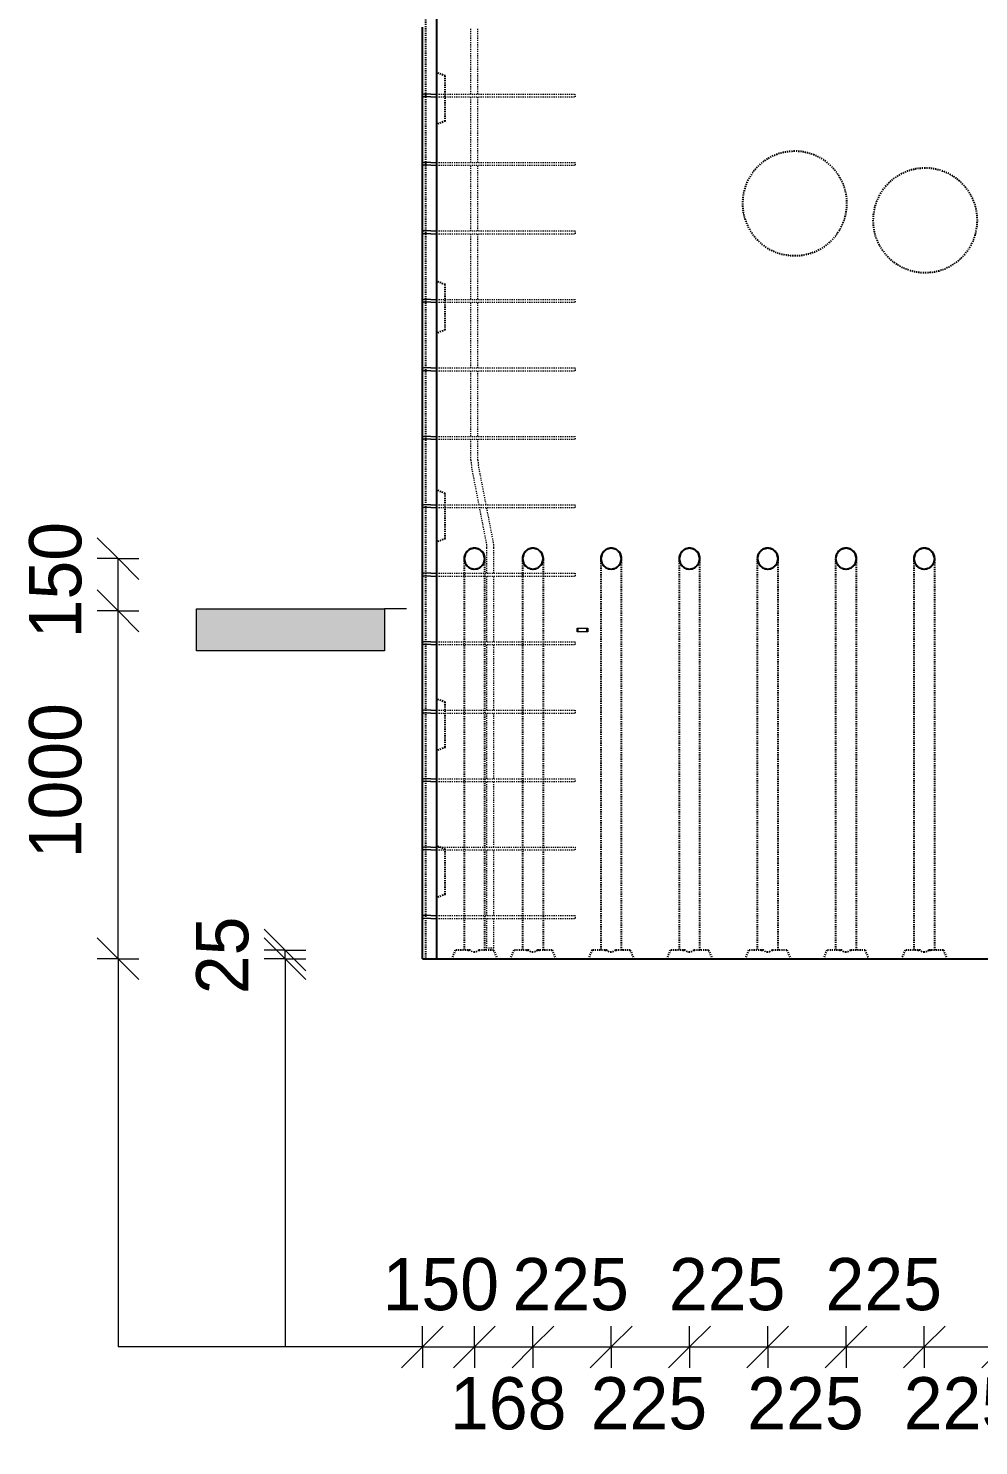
# Model space of a CAD drawing. Header units: millimetres. Extents: x -9471 to 9984, y -2794 to 13196.
# Drawn here: x -3871 to -1140, y -2794 to 1279 of the extents above; entities that cross this region are included whole.
import ezdxf

# ---------------------------------------------------------------- set-up
doc = ezdxf.new("R2010")
doc.units = ezdxf.units.MM
doc.linetypes.add('Dash', pattern=[6.36, 3.18, -3.18])
for name, color, linetype, lineweight in [('A-ANNO-DIMS', 211, 'Continuous', 9), ('A-ANNO-DIMS-60', 211, 'Continuous', 9), ('A-DETL-MBND', 5, 'Continuous', 18), ('A-GENM', 13, 'Continuous', 18), ('A-WALL', 113, 'Continuous', 25), ('A-WALL-HDLN', 110, 'Dash', 25), ('G-ANNO-SYMB', 111, 'Continuous', 9), ('S-RBAR', 171, 'Continuous', 18)]:
    doc.layers.add(name, color=color, linetype=linetype, lineweight=lineweight)
doc.styles.add('Nirmala UI Semilight', font='NirmalaS.ttf', dxfattribs={"height": 150})
doc.dimstyles.new('Arrow_Filled_-_2_5_NI_UI', dxfattribs={"dimscale": 304.8, "dimtxt": 157.104592, "dimasz": 0.393701, "dimexe": 0.19685, "dimexo": 0.0625, "dimgap": 0.19685, "dimtad": 1, "dimdec": 0, "dimzin": 0, "dimdsep": 46, "dimtxsty": 'Nirmala UI Semilight', "dimblk1": 'OBLIQUE', "dimblk2": 'OBLIQUE', "dimsah": 1, "dimcen": 0.09, "dimazin": 0, "dimtfac": 1, "dimtdec": 4, "dimtix": 1, "dimtmove": 2, "dimatfit": 3, "dimfxl": 0.19685, "dimfxlon": 1, "dimtvp": 1, "dimtolj": 1, "dimtzin": 0, "dimarcsym": 2})
doc.dimstyles.new('Arrow_Filled_-_2_5_NI_UI_1', dxfattribs={"dimscale": 304.8, "dimtxt": 157.104592, "dimasz": 0.393701, "dimexe": 0.19685, "dimexo": 0.0625, "dimgap": 0.19685, "dimtad": 1, "dimdec": 0, "dimzin": 0, "dimdsep": 46, "dimtxsty": 'Nirmala UI Semilight', "dimblk1": 'OBLIQUE', "dimblk2": 'OBLIQUE', "dimsah": 1, "dimcen": 0.09, "dimazin": 0, "dimtfac": 1, "dimtdec": 4, "dimtix": 1, "dimtmove": 0, "dimatfit": 3, "dimfxl": 0.19685, "dimfxlon": 1, "dimtvp": 1, "dimtolj": 1, "dimtzin": 0, "dimarcsym": 2})

# ---------------------------------------------------------------- blocks, each defined once
blk = doc.blocks.new('RR spread anchor face based - RR-SA-2_5-150-1876458-Elevation Front')
at = {"layer": 'A-GENM'}
for p, q in [((-1003.5, 6759.9), (-1001, 6759.9)), ((-1003.5, 6749.9), (-1003.5, 6759.9)), ((-1001, 6749.9), (-1003.5, 6749.9)), ((-1001, 6759.9), (-976, 6759.9)), ((-1001, 6749.9), (-1001, 6759.9)), ((-976, 6749.9), (-1001, 6749.9)), ((-976, 6759.9), (-973.5, 6759.9)), ((-976, 6749.9), (-976, 6759.9)), ((-973.5, 6749.9), (-976, 6749.9)), ((-973.5, 6759.9), (-973.5, 6749.9))]:
    blk.add_line(p, q, dxfattribs=at)
blk = doc.blocks.new('Detail View - M_Section Tail - Filled Horizontal-14034-Elevation Front')
at = {"layer": 'G-ANNO-SYMB'}
blk.add_hatch(color=256, dxfattribs=at).paths.add_polyline_path([(-2847.5, -509.7), (-2847.5, -389.7), (-3387.5, -389.7), (-3387.5, -509.7)])
for p, q in [((-3387.5, -509.7), (-3387.5, -389.7)), ((-3387.5, -389.7), (-2847.5, -389.7)), ((-2847.5, -389.7), (-2847.5, -509.7)), ((-2847.5, -509.7), (-3387.5, -509.7))]:
    blk.add_line(p, q, dxfattribs=at)
blk = doc.blocks.new('DIMBLOCK1-Elevation Front')
at = {"layer": 'A-ANNO-DIMS-60'}
for p, q in [((-2738.5, -2510.8), (-2678.5, -2450.8)), ((-2738.5, -2510.8), (-2738.5, -2450.8)), ((-2589, -2510.8), (-2529, -2450.8)), ((-2589, -2510.8), (-2589, -2450.8)), ((-2738.5, -2510.8), (-2798.5, -2570.8)), ((-2738.5, -2510.8), (-2589, -2510.8)), ((-2738.5, -2510.8), (-2738.5, -2570.8)), ((-2589, -2510.8), (-2649, -2570.8)), ((-2589, -2510.8), (-2589, -2570.8))]:
    blk.add_line(p, q, dxfattribs=at)
at = {"layer": 'A-ANNO-DIMS-60', "color": 0, "insert": (-2853.1, -2255.1), "char_height": 150, "width": 370.196, "attachment_point": 1, "line_spacing_factor": 1.142579, "style": 'Nirmala UI Semilight'}
blk.add_mtext('150', dxfattribs=at)
blk = doc.blocks.new('_Oblique')
at = {"color": 0, "linetype": 'ByBlock', "lineweight": -2}
blk.add_line((-0.5, -0.5), (0.5, 0.5), dxfattribs=at)
blk = doc.blocks.new('DIMBLOCK2-Elevation Front')
at = {"layer": 'A-ANNO-DIMS-60'}
for p, q in [((-2589, -2510.8), (-2529, -2450.8)), ((-2589, -2510.8), (-2589, -2450.8)), ((-2421, -2510.8), (-2361, -2450.8)), ((-2421, -2510.8), (-2421, -2450.8)), ((-2589, -2510.8), (-2649, -2570.8)), ((-2589, -2510.8), (-2421, -2510.8)), ((-2589, -2510.8), (-2589, -2570.8)), ((-2421, -2510.8), (-2481, -2570.8)), ((-2421, -2510.8), (-2421, -2570.8))]:
    blk.add_line(p, q, dxfattribs=at)
at = {"layer": 'A-ANNO-DIMS-60', "color": 0, "insert": (-2659.3, -2597.5), "char_height": 150, "width": 370.196, "attachment_point": 1, "line_spacing_factor": 1.142579, "style": 'Nirmala UI Semilight'}
blk.add_mtext('168', dxfattribs=at)
blk = doc.blocks.new('DIMBLOCK3-Elevation Front')
at = {"layer": 'A-ANNO-DIMS-60'}
for p, q in [((-2421, -2510.8), (-2361, -2450.8)), ((-2421, -2510.8), (-2421, -2450.8)), ((-2196, -2510.8), (-2136, -2450.8)), ((-2196, -2510.8), (-2196, -2450.8)), ((-2421, -2510.8), (-2481, -2570.8)), ((-2421, -2510.8), (-2196, -2510.8)), ((-2421, -2510.8), (-2421, -2570.8)), ((-2196, -2510.8), (-2256, -2570.8)), ((-2196, -2510.8), (-2196, -2570.8))]:
    blk.add_line(p, q, dxfattribs=at)
at = {"layer": 'A-ANNO-DIMS-60', "color": 0, "insert": (-2479.9, -2255.1), "char_height": 150, "width": 411.328, "attachment_point": 1, "line_spacing_factor": 1.142579, "style": 'Nirmala UI Semilight'}
blk.add_mtext('225', dxfattribs=at)
blk = doc.blocks.new('DIMBLOCK4-Elevation Front')
at = {"layer": 'A-ANNO-DIMS-60'}
for p, q in [((-2196, -2510.8), (-2136, -2450.8)), ((-2196, -2510.8), (-2196, -2450.8)), ((-1971, -2510.8), (-1911, -2450.8)), ((-1971, -2510.8), (-1971, -2450.8)), ((-2196, -2510.8), (-2256, -2570.8)), ((-2196, -2510.8), (-1971, -2510.8)), ((-2196, -2510.8), (-2196, -2570.8)), ((-1971, -2510.8), (-2031, -2570.8)), ((-1971, -2510.8), (-1971, -2570.8))]:
    blk.add_line(p, q, dxfattribs=at)
at = {"layer": 'A-ANNO-DIMS-60', "color": 0, "insert": (-2254.9, -2597.5), "char_height": 150, "width": 411.328, "attachment_point": 1, "line_spacing_factor": 1.142579, "style": 'Nirmala UI Semilight'}
blk.add_mtext('225', dxfattribs=at)
blk = doc.blocks.new('DIMBLOCK5-Elevation Front')
at = {"layer": 'A-ANNO-DIMS-60'}
for p, q in [((-1971, -2510.8), (-1911, -2450.8)), ((-1971, -2510.8), (-1971, -2450.8)), ((-1746, -2510.8), (-1686, -2450.8)), ((-1746, -2510.8), (-1746, -2450.8)), ((-1971, -2510.8), (-2031, -2570.8)), ((-1971, -2510.8), (-1746, -2510.8)), ((-1971, -2510.8), (-1971, -2570.8)), ((-1746, -2510.8), (-1806, -2570.8)), ((-1746, -2510.8), (-1746, -2570.8))]:
    blk.add_line(p, q, dxfattribs=at)
at = {"layer": 'A-ANNO-DIMS-60', "color": 0, "insert": (-2029.9, -2255.1), "char_height": 150, "width": 411.328, "attachment_point": 1, "line_spacing_factor": 1.142579, "style": 'Nirmala UI Semilight'}
blk.add_mtext('225', dxfattribs=at)
blk = doc.blocks.new('DIMBLOCK6-Elevation Front')
at = {"layer": 'A-ANNO-DIMS-60'}
for p, q in [((-1746, -2510.8), (-1686, -2450.8)), ((-1746, -2510.8), (-1746, -2450.8)), ((-1521, -2510.8), (-1461, -2450.8)), ((-1521, -2510.8), (-1521, -2450.8)), ((-1746, -2510.8), (-1806, -2570.8)), ((-1746, -2510.8), (-1521, -2510.8)), ((-1746, -2510.8), (-1746, -2570.8)), ((-1521, -2510.8), (-1581, -2570.8)), ((-1521, -2510.8), (-1521, -2570.8))]:
    blk.add_line(p, q, dxfattribs=at)
at = {"layer": 'A-ANNO-DIMS-60', "color": 0, "insert": (-1804.9, -2597.5), "char_height": 150, "width": 411.328, "attachment_point": 1, "line_spacing_factor": 1.142579, "style": 'Nirmala UI Semilight'}
blk.add_mtext('225', dxfattribs=at)
blk = doc.blocks.new('DIMBLOCK7-Elevation Front')
at = {"layer": 'A-ANNO-DIMS-60'}
for p, q in [((-1521, -2510.8), (-1461, -2450.8)), ((-1521, -2510.8), (-1521, -2450.8)), ((-1296, -2510.8), (-1236, -2450.8)), ((-1296, -2510.8), (-1296, -2450.8)), ((-1521, -2510.8), (-1581, -2570.8)), ((-1521, -2510.8), (-1296, -2510.8)), ((-1521, -2510.8), (-1521, -2570.8)), ((-1296, -2510.8), (-1356, -2570.8)), ((-1296, -2510.8), (-1296, -2570.8))]:
    blk.add_line(p, q, dxfattribs=at)
at = {"layer": 'A-ANNO-DIMS-60', "color": 0, "insert": (-1579.9, -2255.1), "char_height": 150, "width": 411.328, "attachment_point": 1, "line_spacing_factor": 1.142579, "style": 'Nirmala UI Semilight'}
blk.add_mtext('225', dxfattribs=at)
blk = doc.blocks.new('DIMBLOCK8-Elevation Front')
at = {"layer": 'A-ANNO-DIMS-60'}
for p, q in [((-1296, -2510.8), (-1236, -2450.8)), ((-1296, -2510.8), (-1296, -2450.8)), ((-1071, -2510.8), (-1011, -2450.8)), ((-1071, -2510.8), (-1071, -2450.8)), ((-1296, -2510.8), (-1356, -2570.8)), ((-1296, -2510.8), (-1071, -2510.8)), ((-1296, -2510.8), (-1296, -2570.8)), ((-1071, -2510.8), (-1131, -2570.8)), ((-1071, -2510.8), (-1071, -2570.8))]:
    blk.add_line(p, q, dxfattribs=at)
at = {"layer": 'A-ANNO-DIMS-60', "color": 0, "insert": (-1354.9, -2597.5), "char_height": 150, "width": 411.328, "attachment_point": 1, "line_spacing_factor": 1.142579, "style": 'Nirmala UI Semilight'}
blk.add_mtext('225', dxfattribs=at)
blk = doc.blocks.new('DIMBLOCK12-Elevation Front')
at = {"layer": 'A-ANNO-DIMS-60'}
for p, q in [((-3133.3, -1370), (-3193.3, -1310)), ((-3133.3, -1395), (-3193.3, -1335)), ((-3133.3, -1370), (-3193.3, -1370)), ((-3133.3, -1395), (-3133.3, -1370)), ((-3133.3, -1370), (-3073.3, -1430)), ((-3133.3, -1370), (-3073.3, -1370)), ((-3133.3, -1395), (-3193.3, -1395)), ((-3133.3, -1395), (-3073.3, -1455)), ((-3133.3, -1395), (-3073.3, -1395))]:
    blk.add_line(p, q, dxfattribs=at)
at = {"layer": 'A-ANNO-DIMS-60', "color": 0, "insert": (-3389, -1496.8), "char_height": 150, "width": 274.219, "attachment_point": 1, "rotation": 90, "line_spacing_factor": 1.142579, "style": 'Nirmala UI Semilight'}
blk.add_mtext('25', dxfattribs=at)
blk = doc.blocks.new('DIMBLOCK13-Elevation Front')
at = {"layer": 'A-ANNO-DIMS-60'}
for p, q in [((-3613.3, -395), (-3673.3, -335)), ((-3613.3, -395), (-3673.3, -395)), ((-3613.3, -1395), (-3613.3, -395)), ((-3613.3, -395), (-3553.3, -455)), ((-3613.3, -395), (-3553.3, -395)), ((-3613.3, -1395), (-3673.3, -1335)), ((-3613.3, -1395), (-3673.3, -1395)), ((-3613.3, -1395), (-3553.3, -1455)), ((-3613.3, -1395), (-3553.3, -1395))]:
    blk.add_line(p, q, dxfattribs=at)
at = {"layer": 'A-ANNO-DIMS-60', "color": 0, "insert": (-3869, -1106.4), "char_height": 150, "width": 507.305, "attachment_point": 1, "rotation": 90, "line_spacing_factor": 1.142579, "style": 'Nirmala UI Semilight'}
blk.add_mtext('1000', dxfattribs=at)
blk = doc.blocks.new('DIMBLOCK14-Elevation Front')
at = {"layer": 'A-ANNO-DIMS-60'}
for p, q in [((-3613.3, -245), (-3673.3, -185)), ((-3613.3, -245), (-3673.3, -245)), ((-3613.3, -395), (-3613.3, -245)), ((-3613.3, -245), (-3553.3, -305)), ((-3613.3, -245), (-3553.3, -245)), ((-3613.3, -395), (-3673.3, -335)), ((-3613.3, -395), (-3673.3, -395)), ((-3613.3, -395), (-3553.3, -455)), ((-3613.3, -395), (-3553.3, -395))]:
    blk.add_line(p, q, dxfattribs=at)
at = {"layer": 'A-ANNO-DIMS-60', "color": 0, "insert": (-3869, -474.2), "char_height": 150, "width": 370.196, "attachment_point": 1, "rotation": 90, "line_spacing_factor": 1.142579, "style": 'Nirmala UI Semilight'}
blk.add_mtext('150', dxfattribs=at)

msp = doc.modelspace()

# ---------------------------------------------------------------- linework, layer by layer
at = {"layer": 'A-DETL-MBND'}
for p, q in [((-3613.3, -1395), (-3613.3, -2510.8)), ((-3133.3, -1395), (-3133.3, -2510.8)), ((-2738.5, -2510.8), (-3613.3, -2510.8))]:
    msp.add_line(p, q, dxfattribs=at)
at = {"layer": 'A-WALL'}
for p, q in [((-2698.5, 7060), (-2698.5, -1395)), ((-2738.5, 1086.7), (-2738.5, 1282.7)), ((-2738.5, 889.9), (-2738.5, 1086)), ((-2738.5, 693.2), (-2738.5, 889.2)), ((-2738.5, 496.4), (-2738.5, 692.4)), ((-2738.5, 299.6), (-2738.5, 495.6)), ((-2738.5, 102.8), (-2738.5, 298.8)), ((-2738.5, -94), (-2738.5, 102.1)), ((-2738.5, -290.7), (-2738.5, -94.7)), ((-2738.5, -487.5), (-2738.5, -291.5)), ((-2738.5, -684.3), (-2738.5, -488.3)), ((-2738.5, -881.1), (-2738.5, -685)), ((-2738.5, -1077.8), (-2738.5, -881.8)), ((-2738.5, -1274.6), (-2738.5, -1078.6)), ((-2738.5, -1395), (-2738.5, -1275.4)), ((-2738.5, -1395), (-528.5, -1395))]:
    msp.add_line(p, q, dxfattribs=at)
at = {"layer": 'A-WALL', "flags": 128}
for points in [[(-2589, -215), (-2604.1, -219), (-2615.1, -230.1), (-2619, -245)], [(-2559, -245), (-2563.1, -230), (-2574.1, -219), (-2589, -215)], [(-2421, -215), (-2436.1, -219), (-2447.1, -230.1), (-2451, -245)], [(-2391, -245), (-2395.1, -230), (-2406.1, -219), (-2421, -215)], [(-2196, -215), (-2211.1, -219), (-2222.1, -230.1), (-2226, -245)], [(-2166, -245), (-2170.1, -230), (-2181.1, -219), (-2196, -215)], [(-1971, -215), (-1986.1, -219), (-1997.1, -230.1), (-2001, -245)], [(-1941, -245), (-1945.1, -230), (-1956.1, -219), (-1971, -215)], [(-1746, -215), (-1761.1, -219), (-1772.1, -230.1), (-1776, -245)], [(-1716, -245), (-1720.1, -230), (-1731.1, -219), (-1746, -215)], [(-1521, -215), (-1536.1, -219), (-1547.1, -230.1), (-1551, -245)], [(-1491, -245), (-1495.1, -230), (-1506.1, -219), (-1521, -215)], [(-1296, -215), (-1311.1, -219), (-1322.1, -230.1), (-1326, -245)], [(-1266, -245), (-1270.1, -230), (-1281.1, -219), (-1296, -215)], [(-2619, -245), (-2615, -260), (-2604, -271), (-2589, -275)], [(-2589, -275), (-2574, -271), (-2563, -259.9), (-2559, -245)], [(-2559, -250.7), (-2559, -245.1), (-2559, -245)], [(-2451, -245), (-2447, -260), (-2436, -271), (-2421, -275)], [(-2421, -275), (-2406, -271), (-2395, -259.9), (-2391, -245)], [(-2391, -250.7), (-2391, -245.1), (-2391, -245)], [(-2226, -245), (-2222, -260), (-2211, -271), (-2196, -275)], [(-2196, -275), (-2181, -271), (-2170, -259.9), (-2166, -245)], [(-2166, -250.7), (-2166, -245.1), (-2166, -245)], [(-2001, -245), (-1997, -260), (-1986, -271), (-1971, -275)], [(-1971, -275), (-1956, -271), (-1945, -259.9), (-1941, -245)], [(-1941, -250.7), (-1941, -245.1), (-1941, -245)], [(-1776, -245), (-1772, -260), (-1761, -271), (-1746, -275)], [(-1746, -275), (-1731, -271), (-1720, -259.9), (-1716, -245)], [(-1716, -250.7), (-1716, -245.1), (-1716, -245)], [(-1551, -245), (-1547, -260), (-1536, -271), (-1521, -275)], [(-1521, -275), (-1506, -271), (-1495, -259.9), (-1491, -245)], [(-1491, -250.7), (-1491, -245.1), (-1491, -245)], [(-1326, -245), (-1322, -260), (-1311, -271), (-1296, -275)], [(-1296, -275), (-1281, -271), (-1270, -259.9), (-1266, -245)], [(-1266, -250.7), (-1266, -245.1), (-1266, -245)]]:
    msp.add_lwpolyline(points, dxfattribs=at)
at = {"layer": 'A-WALL'}
for centre, start, end in [((-2589, -245), 150.6728, 179.6194), ((-2589, -245), 120.8303, 149.6053), ((-2589, -245), 90.7225, 119.4223), ((-2589, -245), 61.0187, 89.2664), ((-2589, -245), 30.8311, 59.6045), ((-2589, -245), 0.3778, 29.7706), ((-2421, -245), 150.6728, 179.6194), ((-2421, -245), 120.8303, 149.6053), ((-2421, -245), 90.7225, 119.4223), ((-2421, -245), 61.0187, 89.2664), ((-2421, -245), 30.8311, 59.6045), ((-2421, -245), 0.3778, 29.7706), ((-2196, -245), 150.6728, 179.6194), ((-2196, -245), 120.8303, 149.6053), ((-2196, -245), 90.7225, 119.4223), ((-2196, -245), 61.0187, 89.2664), ((-2196, -245), 30.8311, 59.6045), ((-2196, -245), 0.3778, 29.7706), ((-1971, -245), 150.6728, 179.6194), ((-1971, -245), 120.8303, 149.6053), ((-1971, -245), 90.7225, 119.4223), ((-1971, -245), 61.0187, 89.2664), ((-1971, -245), 30.8311, 59.6045), ((-1971, -245), 0.3778, 29.7706), ((-1746, -245), 150.6728, 179.6194), ((-1746, -245), 120.8303, 149.6053), ((-1746, -245), 90.7225, 119.4223), ((-1746, -245), 61.0187, 89.2664), ((-1746, -245), 30.8311, 59.6045), ((-1746, -245), 0.3778, 29.7706), ((-1521, -245), 150.6728, 179.6194), ((-1521, -245), 120.8303, 149.6053), ((-1521, -245), 90.7225, 119.4223), ((-1521, -245), 61.0187, 89.2664), ((-1521, -245), 30.8311, 59.6045), ((-1521, -245), 0.3778, 29.7706), ((-1296, -245), 150.6728, 179.6194), ((-1296, -245), 120.8303, 149.6053), ((-1296, -245), 90.7225, 119.4223), ((-1296, -245), 61.0187, 89.2664), ((-1296, -245), 30.8311, 59.6045), ((-1296, -245), 0.3778, 29.7706), ((-2589, -245), 180.4246, 209.7233), ((-2589, -245), 210.813, 239.6231), ((-2589, -245), 241.0171, 269.268), ((-2589, -245), 270.7209, 299.4239), ((-2589, -245), 300.812, 329.6241), ((-2589, -245), 330.719, 359.5722), ((-2421, -245), 180.4246, 209.7233), ((-2421, -245), 210.813, 239.6231), ((-2421, -245), 241.0171, 269.268), ((-2421, -245), 270.7209, 299.4239), ((-2421, -245), 300.812, 329.6241), ((-2421, -245), 330.719, 359.5722), ((-2196, -245), 180.4246, 209.7233), ((-2196, -245), 210.813, 239.6231), ((-2196, -245), 241.0171, 269.268), ((-2196, -245), 270.7209, 299.4239), ((-2196, -245), 300.812, 329.6241), ((-2196, -245), 330.719, 359.5722), ((-1971, -245), 180.4246, 209.7233), ((-1971, -245), 210.813, 239.6231), ((-1971, -245), 241.0171, 269.268), ((-1971, -245), 270.7209, 299.4239), ((-1971, -245), 300.812, 329.6241), ((-1971, -245), 330.719, 359.5722), ((-1746, -245), 180.4246, 209.7233), ((-1746, -245), 210.813, 239.6231), ((-1746, -245), 241.0171, 269.268), ((-1746, -245), 270.7209, 299.4239), ((-1746, -245), 300.812, 329.6241), ((-1746, -245), 330.719, 359.5722), ((-1521, -245), 180.4246, 209.7233), ((-1521, -245), 210.813, 239.6231), ((-1521, -245), 241.0171, 269.268), ((-1521, -245), 270.7209, 299.4239), ((-1521, -245), 300.812, 329.6241), ((-1521, -245), 330.719, 359.5722), ((-1296, -245), 180.4246, 209.7233), ((-1296, -245), 210.813, 239.6231), ((-1296, -245), 241.0171, 269.268), ((-1296, -245), 270.7209, 299.4239), ((-1296, -245), 300.812, 329.6241), ((-1296, -245), 330.719, 359.5722)]:
    msp.add_arc(centre, 30, start, end, dxfattribs=at)
at = {"layer": 'A-WALL-HDLN'}
for p, q in [((-2728.5, -1395), (-2728.5, 3400)), ((-2673.5, 1142.5), (-2698.5, 1152.5)), ((-2673.5, 1012.5), (-2673.5, 1142.5)), ((-2673.5, 1012.5), (-2698.5, 1002.5)), ((-2673.5, 542.5), (-2698.5, 552.5)), ((-2673.5, 412.5), (-2673.5, 542.5)), ((-2673.5, 412.5), (-2698.5, 402.5)), ((-2673.5, -57.5), (-2698.5, -47.5)), ((-2673.5, -187.5), (-2673.5, -57.5)), ((-2673.5, -187.5), (-2698.5, -197.5)), ((-2619, -335), (-2619, -1370)), ((-2559, -1370), (-2559, -335)), ((-2451, -335), (-2451, -1370)), ((-2391, -1370), (-2391, -335)), ((-2226, -335), (-2226, -1370)), ((-2166, -1370), (-2166, -335)), ((-2001, -335), (-2001, -1370)), ((-1941, -1370), (-1941, -335)), ((-1776, -335), (-1776, -1370)), ((-1716, -1370), (-1716, -335)), ((-1551, -335), (-1551, -1370)), ((-1491, -1370), (-1491, -335)), ((-1326, -335), (-1326, -1370)), ((-1266, -1370), (-1266, -335)), ((-2673.5, -657.5), (-2698.5, -647.5)), ((-2673.5, -787.5), (-2673.5, -657.5)), ((-2673.5, -787.5), (-2698.5, -797.5)), ((-2673.5, -1080), (-2698.5, -1070)), ((-2673.5, -1210), (-2673.5, -1080)), ((-2673.5, -1210), (-2698.5, -1220)), ((-2644, -1370), (-2654, -1395)), ((-2601, -1370), (-2644, -1370)), ((-2607.6, -1370), (-2601, -1370)), ((-2577.1, -1370), (-2570.4, -1370)), ((-2534, -1370), (-2577.1, -1370)), ((-2534, -1370), (-2524, -1395)), ((-2476, -1370), (-2486, -1395)), ((-2433, -1370), (-2476, -1370)), ((-2439.6, -1370), (-2433, -1370)), ((-2409.1, -1370), (-2402.4, -1370)), ((-2366, -1370), (-2409.1, -1370)), ((-2366, -1370), (-2356, -1395)), ((-2251, -1370), (-2261, -1395)), ((-2208, -1370), (-2251, -1370)), ((-2214.6, -1370), (-2208, -1370)), ((-2184.1, -1370), (-2177.4, -1370)), ((-2141, -1370), (-2184.1, -1370)), ((-2141, -1370), (-2131, -1395)), ((-2026, -1370), (-2036, -1395)), ((-1983, -1370), (-2026, -1370)), ((-1989.6, -1370), (-1983, -1370)), ((-1959.1, -1370), (-1952.4, -1370)), ((-1916, -1370), (-1959.1, -1370)), ((-1916, -1370), (-1906, -1395)), ((-1801, -1370), (-1811, -1395)), ((-1758, -1370), (-1801, -1370)), ((-1764.6, -1370), (-1758, -1370)), ((-1734.1, -1370), (-1727.4, -1370)), ((-1691, -1370), (-1734.1, -1370)), ((-1691, -1370), (-1681, -1395)), ((-1576, -1370), (-1586, -1395)), ((-1533, -1370), (-1576, -1370)), ((-1539.6, -1370), (-1533, -1370)), ((-1509.1, -1370), (-1502.4, -1370)), ((-1466, -1370), (-1509.1, -1370)), ((-1466, -1370), (-1456, -1395)), ((-1351, -1370), (-1361, -1395)), ((-1308, -1370), (-1351, -1370)), ((-1314.6, -1370), (-1308, -1370)), ((-1284.1, -1370), (-1277.4, -1370)), ((-1241, -1370), (-1284.1, -1370)), ((-1241, -1370), (-1231, -1395))]:
    msp.add_line(p, q, dxfattribs=at)
at = {"layer": 'A-WALL-HDLN', "flags": 128}
for points in [[(-2619, -245.4), (-2619, -249.1), (-2619, -261), (-2619, -279.7), (-2619, -303.4), (-2619, -330), (-2619, -335)], [(-2559, -335), (-2559, -308.1), (-2559, -283.7), (-2559, -264), (-2559, -250.7)], [(-2451, -245.4), (-2451, -249.1), (-2451, -261), (-2451, -279.7), (-2451, -303.4), (-2451, -330), (-2451, -335)], [(-2391, -335), (-2391, -308.1), (-2391, -283.7), (-2391, -264), (-2391, -250.7)], [(-2226, -245.4), (-2226, -249.1), (-2226, -261), (-2226, -279.7), (-2226, -303.4), (-2226, -330), (-2226, -335)], [(-2166, -335), (-2166, -308.1), (-2166, -283.7), (-2166, -264), (-2166, -250.7)], [(-2001, -245.4), (-2001, -249.1), (-2001, -261), (-2001, -279.7), (-2001, -303.4), (-2001, -330), (-2001, -335)], [(-1941, -335), (-1941, -308.1), (-1941, -283.7), (-1941, -264), (-1941, -250.7)], [(-1776, -245.4), (-1776, -249.1), (-1776, -261), (-1776, -279.7), (-1776, -303.4), (-1776, -330), (-1776, -335)], [(-1716, -335), (-1716, -308.1), (-1716, -283.7), (-1716, -264), (-1716, -250.7)], [(-1551, -245.4), (-1551, -249.1), (-1551, -261), (-1551, -279.7), (-1551, -303.4), (-1551, -330), (-1551, -335)], [(-1491, -335), (-1491, -308.1), (-1491, -283.7), (-1491, -264), (-1491, -250.7)], [(-1326, -245.4), (-1326, -249.1), (-1326, -261), (-1326, -279.7), (-1326, -303.4), (-1326, -330), (-1326, -335)], [(-1266, -335), (-1266, -308.1), (-1266, -283.7), (-1266, -264), (-1266, -250.7)], [(-2589, -1376.3), (-2592.1, -1375.9), (-2595.2, -1374.7), (-2598.2, -1372.7), (-2601, -1370)], [(-2577.1, -1370), (-2579.9, -1372.7), (-2582.9, -1374.7), (-2586, -1375.9), (-2589, -1376.3)], [(-2421, -1376.3), (-2424.1, -1375.9), (-2427.2, -1374.7), (-2430.2, -1372.7), (-2433, -1370)], [(-2409.1, -1370), (-2411.9, -1372.7), (-2414.9, -1374.7), (-2418, -1375.9), (-2421, -1376.3)], [(-2196, -1376.3), (-2199.1, -1375.9), (-2202.2, -1374.7), (-2205.2, -1372.7), (-2208, -1370)], [(-2184.1, -1370), (-2186.9, -1372.7), (-2189.9, -1374.7), (-2193, -1375.9), (-2196, -1376.3)], [(-1971, -1376.3), (-1974.1, -1375.9), (-1977.2, -1374.7), (-1980.2, -1372.7), (-1983, -1370)], [(-1959.1, -1370), (-1961.9, -1372.7), (-1964.9, -1374.7), (-1968, -1375.9), (-1971, -1376.3)], [(-1746, -1376.3), (-1749.1, -1375.9), (-1752.2, -1374.7), (-1755.2, -1372.7), (-1758, -1370)], [(-1734.1, -1370), (-1736.9, -1372.7), (-1739.9, -1374.7), (-1743, -1375.9), (-1746, -1376.3)], [(-1521, -1376.3), (-1524.1, -1375.9), (-1527.2, -1374.7), (-1530.2, -1372.7), (-1533, -1370)], [(-1509.1, -1370), (-1511.9, -1372.7), (-1514.9, -1374.7), (-1518, -1375.9), (-1521, -1376.3)], [(-1296, -1376.3), (-1299.1, -1375.9), (-1302.2, -1374.7), (-1305.2, -1372.7), (-1308, -1370)], [(-1284.1, -1370), (-1286.9, -1372.7), (-1289.9, -1374.7), (-1293, -1375.9), (-1296, -1376.3)]]:
    msp.add_lwpolyline(points, dxfattribs=at)
at = {"layer": 'A-WALL-HDLN'}
for centre, start, end in [((-1668.5, 775.8), 90, 270), ((-1668.5, 775.8), 270, 90), ((-1293.5, 727.3), 90, 270), ((-1293.5, 727.3), 270, 90)]:
    msp.add_arc(centre, 150, start, end, dxfattribs=at)
at = {"layer": 'G-ANNO-SYMB'}
msp.add_line((-2784, -389.7), (-2847.5, -389.7), dxfattribs=at)
at = {"layer": 'S-RBAR', "linetype": 'Dash'}
for p, q in [((-2599, 1090.3), (-2599, 1279.1)), ((-2579, 1090.3), (-2579, 1279.1)), ((-2698.5, 1090.3), (-2298.5, 1090.3)), ((-2698.5, 1082.3), (-2298.5, 1082.3)), ((-2599, 893.6), (-2599, 1082.3)), ((-2579, 893.6), (-2579, 1082.3)), ((-2298.5, 1082.3), (-2298.5, 1090.3)), ((-2698.5, 893.6), (-2298.5, 893.6)), ((-2698.5, 885.6), (-2298.5, 885.6)), ((-2599, 696.8), (-2599, 885.6)), ((-2579, 696.8), (-2579, 885.6)), ((-2298.5, 885.6), (-2298.5, 893.6)), ((-2698.5, 696.8), (-2298.5, 696.8)), ((-2298.5, 688.8), (-2298.5, 696.8)), ((-2698.5, 688.8), (-2298.5, 688.8)), ((-2599, 500), (-2599, 688.8)), ((-2579, 500), (-2579, 688.8)), ((-2698.5, 500), (-2298.5, 500)), ((-2698.5, 492), (-2298.5, 492)), ((-2599, 303.2), (-2599, 492)), ((-2579, 303.2), (-2579, 492)), ((-2298.5, 492), (-2298.5, 500)), ((-2698.5, 303.2), (-2298.5, 303.2)), ((-2698.5, 295.2), (-2298.5, 295.2)), ((-2599, 106.4), (-2599, 295.2)), ((-2579, 106.4), (-2579, 295.2)), ((-2298.5, 295.2), (-2298.5, 303.2)), ((-2698.5, 106.4), (-2298.5, 106.4)), ((-2698.5, 98.4), (-2298.5, 98.4)), ((-2599, 38.4), (-2599, 98.4)), ((-2579, 38.4), (-2579, 98.4)), ((-2298.5, 98.4), (-2298.5, 106.4)), ((-2575.7, -90.3), (-2597.4, 21.2)), ((-2555.3, -90.3), (-2577.8, 25)), ((-2698.5, -90.3), (-2298.5, -90.3)), ((-2698.5, -98.3), (-2298.5, -98.3)), ((-2554.4, -199.9), (-2574.2, -98.3)), ((-2534.8, -196.1), (-2553.8, -98.3)), ((-2298.5, -98.3), (-2298.5, -90.3)), ((-2553.1, -287.1), (-2553.1, -213.3)), ((-2533.1, -287.1), (-2533.1, -213.3)), ((-2698.5, -287.1), (-2298.5, -287.1)), ((-2698.5, -295.1), (-2298.5, -295.1)), ((-2553.1, -483.9), (-2553.1, -295.1)), ((-2533.1, -483.9), (-2533.1, -295.1)), ((-2298.5, -295.1), (-2298.5, -287.1)), ((-2698.5, -483.9), (-2298.5, -483.9)), ((-2298.5, -491.9), (-2298.5, -483.9)), ((-2698.5, -491.9), (-2298.5, -491.9)), ((-2553.1, -680.7), (-2553.1, -491.9)), ((-2533.1, -680.7), (-2533.1, -491.9)), ((-2698.5, -680.7), (-2298.5, -680.7)), ((-2698.5, -688.7), (-2298.5, -688.7)), ((-2553.1, -877.4), (-2553.1, -688.7)), ((-2533.1, -877.4), (-2533.1, -688.7)), ((-2298.5, -688.7), (-2298.5, -680.7)), ((-2698.5, -877.4), (-2298.5, -877.4)), ((-2698.5, -885.4), (-2298.5, -885.4)), ((-2553.1, -1074.2), (-2553.1, -885.6)), ((-2533.1, -1074.2), (-2533.1, -885.6)), ((-2298.5, -885.4), (-2298.5, -877.4)), ((-2698.5, -1074.2), (-2688.1, -1074.2)), ((-2698.5, -1082.2), (-2298.5, -1082.2)), ((-2687.9, -1074.2), (-2298.5, -1074.2)), ((-2553.1, -1271), (-2553.1, -1082.2)), ((-2533.1, -1271), (-2533.1, -1082.2)), ((-2298.5, -1082.2), (-2298.5, -1074.2)), ((-2698.5, -1271), (-2298.5, -1271)), ((-2698.5, -1279), (-2298.5, -1279)), ((-2553.1, -1365), (-2553.1, -1279)), ((-2533.1, -1365), (-2533.1, -1279)), ((-2298.5, -1279), (-2298.5, -1271)), ((-2533.1, -1365), (-2553.1, -1365))]:
    msp.add_line(p, q, dxfattribs=at)
at = {"layer": 'S-RBAR'}
for p, q in [((-2714.5, 1090.3), (-2734.5, 1090.3)), ((-2714.5, 1082.3), (-2734.5, 1082.3)), ((-2714.5, 1090.3), (-2698.5, 1090.3)), ((-2714.5, 1082.3), (-2698.5, 1082.3)), ((-2714.5, 893.6), (-2734.5, 893.6)), ((-2714.5, 885.6), (-2734.5, 885.6)), ((-2714.5, 893.6), (-2698.5, 893.6)), ((-2714.5, 885.6), (-2698.5, 885.6)), ((-2714.5, 696.8), (-2734.5, 696.8)), ((-2714.5, 696.8), (-2698.5, 696.8)), ((-2714.5, 688.8), (-2734.5, 688.8)), ((-2714.5, 688.8), (-2698.5, 688.8)), ((-2714.5, 500), (-2734.5, 500)), ((-2714.5, 492), (-2734.5, 492)), ((-2714.5, 500), (-2698.5, 500)), ((-2714.5, 492), (-2698.5, 492)), ((-2714.5, 303.2), (-2734.5, 303.2)), ((-2714.5, 295.2), (-2734.5, 295.2)), ((-2714.5, 303.2), (-2698.5, 303.2)), ((-2714.5, 295.2), (-2698.5, 295.2)), ((-2714.5, 106.4), (-2734.5, 106.4)), ((-2714.5, 98.4), (-2734.5, 98.4)), ((-2714.5, 106.4), (-2698.5, 106.4)), ((-2714.5, 98.4), (-2698.5, 98.4)), ((-2714.5, -90.3), (-2734.5, -90.3)), ((-2714.5, -98.3), (-2734.5, -98.3)), ((-2714.5, -90.3), (-2698.5, -90.3)), ((-2714.5, -98.3), (-2698.5, -98.3)), ((-2714.5, -287.1), (-2734.5, -287.1)), ((-2714.5, -295.1), (-2734.5, -295.1)), ((-2714.5, -287.1), (-2698.5, -287.1)), ((-2714.5, -295.1), (-2698.5, -295.1)), ((-2714.5, -483.9), (-2734.5, -483.9)), ((-2714.5, -483.9), (-2698.5, -483.9)), ((-2714.5, -491.9), (-2734.5, -491.9)), ((-2714.5, -491.9), (-2698.5, -491.9)), ((-2714.5, -680.7), (-2734.5, -680.7)), ((-2714.5, -688.7), (-2734.5, -688.7)), ((-2714.5, -680.7), (-2698.5, -680.7)), ((-2714.5, -688.7), (-2698.5, -688.7)), ((-2714.5, -877.4), (-2734.5, -877.4)), ((-2714.5, -885.4), (-2734.5, -885.4)), ((-2714.5, -877.4), (-2698.5, -877.4)), ((-2714.5, -885.4), (-2698.5, -885.4)), ((-2714.5, -1074.2), (-2734.5, -1074.2)), ((-2714.5, -1082.2), (-2734.5, -1082.2)), ((-2714.5, -1074.2), (-2698.5, -1074.2)), ((-2714.5, -1082.2), (-2698.5, -1082.2)), ((-2714.5, -1271), (-2734.5, -1271)), ((-2714.5, -1279), (-2734.5, -1279)), ((-2714.5, -1271), (-2698.5, -1271)), ((-2714.5, -1279), (-2698.5, -1279))]:
    msp.add_line(p, q, dxfattribs=at)
for centre in [(-2734.5, 1086.3), (-2734.5, 889.6), (-2734.5, 692.8), (-2734.5, 496), (-2734.5, 299.2), (-2734.5, 102.4), (-2734.5, -94.3), (-2734.5, -291.1), (-2734.5, -487.9), (-2734.5, -684.7), (-2734.5, -881.4), (-2734.5, -1078.2), (-2734.5, -1275)]:
    msp.add_arc(centre, 4, 90, 270, dxfattribs=at)
at = {"layer": 'S-RBAR', "linetype": 'Dash'}
for centre, radius, start, end in [((-2509, 38.4), 90, 180, 191), ((-2509, 38.4), 70, 180, 191), ((-2623.1, -213.3), 70, 360, 11), ((-2623.1, -213.3), 90, 0, 11)]:
    msp.add_arc(centre, radius, start, end, dxfattribs=at)

# ---------------------------------------------------------------- block references
at = {"layer": 'A-GENM'}
msp.add_blockref('RR spread anchor face based - RR-SA-2_5-150-1876458-Elevation Front', (-1290, -7205), dxfattribs=at)
at = {"layer": 'G-ANNO-SYMB'}
msp.add_blockref('Detail View - M_Section Tail - Filled Horizontal-14034-Elevation Front', (0, 0), dxfattribs=at)

# ---------------------------------------------------------------- dimensions: what is measured, and where the dimension line sits
at = {"layer": 'A-ANNO-DIMS'}
for base, p1, p2, override, picture, middle in [((-3613.3, -245), (-3553.3, -395), (-3553.3, -245), {"dimpost": '<>', "dimfxl": 150}, 'DIMBLOCK14-Elevation Front', (-3751.3, -320)), ((-3613.3, -395), (-3553.3, -1395), (-3553.3, -395), {"dimpost": '<>', "dimfxl": 1000}, 'DIMBLOCK13-Elevation Front', (-3751.3, -895)), ((-3133.3, -1370), (-3073.3, -1395), (-3073.3, -1370), {"dimpost": '<>', "dimfxl": 25}, 'DIMBLOCK12-Elevation Front', (-3270.8, -1382.5))]:
    dim = msp.add_linear_dim(base=base, p1=p1, p2=p2, angle=90, dimstyle='Arrow_Filled_-_2_5_NI_UI_1', override=override, dxfattribs=at)
    dim.commit()
    dim.dimension.update_dxf_attribs({"geometry": picture, "text_midpoint": middle})
for base, p1, p2, override, picture, middle in [((-2589.0461066, -2510.7962554), (-2738.5461066, -2450.7962554), (-2589.0461066, -2450.7962554), {"dimpost": '<>', "dimfxl": 149.5}, 'DIMBLOCK1-Elevation Front', (-2668.0113089, -2355.0931014)), ((-2421, -2510.8), (-2589, -2450.8), (-2421, -2450.8), {"dimpost": '<>', "dimfxl": 168}, 'DIMBLOCK2-Elevation Front', (-2474.2, -2697.5)), ((-1971, -2510.8), (-2196, -2450.8), (-1971, -2450.8), {"dimpost": '<>', "dimfxl": 225}, 'DIMBLOCK4-Elevation Front', (-2049.3, -2697.5)), ((-1521, -2510.8), (-1746, -2450.8), (-1521, -2450.8), {"dimpost": '<>', "dimfxl": 225}, 'DIMBLOCK6-Elevation Front', (-1599.3, -2697.5)), ((-1071, -2510.8), (-1296, -2450.8), (-1071, -2450.8), {"dimpost": '<>', "dimfxl": 225}, 'DIMBLOCK8-Elevation Front', (-1149.3, -2697.5))]:
    dim = msp.add_linear_dim(base=base, p1=p1, p2=p2, dimstyle='Arrow_Filled_-_2_5_NI_UI', override=override, dxfattribs=at)
    dim.commit()
    dim.dimension.update_dxf_attribs({"geometry": picture, "text_midpoint": middle, "dimtype": 160})
for base, p1, p2, picture, middle in [((-2196, -2510.8), (-2421, -2450.8), (-2196, -2450.8), 'DIMBLOCK3-Elevation Front', (-2308.5, -2373.3)), ((-1746, -2510.8), (-1971, -2450.8), (-1746, -2450.8), 'DIMBLOCK5-Elevation Front', (-1858.5, -2373.3)), ((-1296, -2510.8), (-1521, -2450.8), (-1296, -2450.8), 'DIMBLOCK7-Elevation Front', (-1408.5, -2373.3))]:
    dim = msp.add_linear_dim(base=base, p1=p1, p2=p2, dimstyle='Arrow_Filled_-_2_5_NI_UI_1', override={"dimpost": '<>', "dimfxl": 225}, dxfattribs=at)
    dim.commit()
    dim.dimension.update_dxf_attribs({"geometry": picture, "text_midpoint": middle})

doc.saveas('drawing.dxf')
